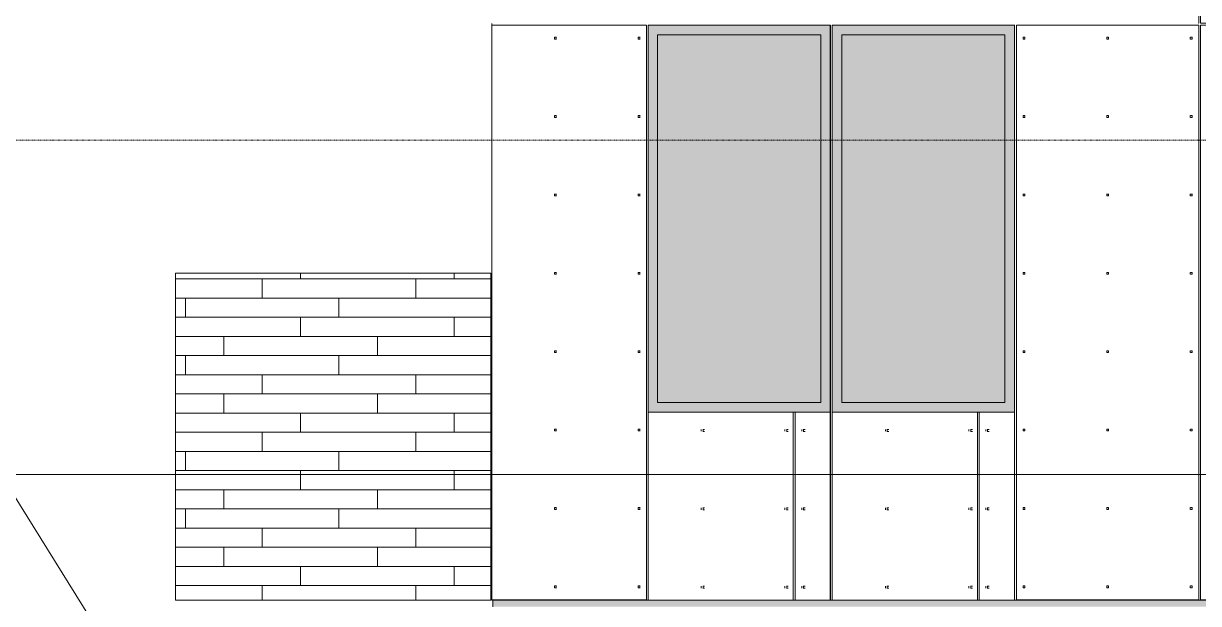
# Model space of a CAD drawing. Header units: inches. Extents: x -4179 to 1631, y -360 to 585.
# Drawn here: x -1092.1 to -847, y 109.1 to 230.1 of the extents above; entities that cross this region are included whole.
import ezdxf

# ---------------------------------------------------------------- set-up
doc = ezdxf.new("R2010")
doc.units = ezdxf.units.IN
doc.header["$MEASUREMENT"] = 0
doc.linetypes.add('Aligning Line 1_8_', pattern=[0.25, 0.125, -0.125])
doc.linetypes.add('Grid Line 1_2_', pattern=[0.875, 0.5, -0.125, 0.125, -0.125])
for name, color, linetype, lineweight in [('0-5', 10, 'Continuous', 5), ('A-CLNG', 13, 'Continuous', 13), ('A-CLNG-1', 13, 'Continuous', 5), ('A-FLOR-LEVL-1', 51, 'Grid Line 1_2_', 9), ('A-GLAZ', 151, 'Continuous', 13), ('A-GLAZ-1', 251, 'Continuous', 9), ('A-WALL', 113, 'Continuous', 13), ('A-WALL-PATT-1', 251, 'Continuous', 9), ('G-ANNO-SYMB', 111, 'Aligning Line 1_8_', 9), ('G-ANNO-TEXT', 231, 'Continuous', 9)]:
    doc.layers.add(name, color=color, linetype=linetype, lineweight=lineweight)
pattern_1 = [(0, (-115.69, 112.3), (-38.4, 120.375), [0.392, -38.007]), (0, (-115.69, 112.7), (-38.4, 120.375), [0.392, -38.007]), (0, (-115.69, 128.66), (-38.4, 120.375), [0.392, -38.007]), (0, (-115.69, 129.05), (-38.4, 120.375), [0.392, -38.007]), (0, (-115.69, 145.02), (-38.4, 120.375), [0.392, -38.007]), (0, (-115.69, 145.41), (-38.4, 120.375), [0.392, -38.007]), (0, (-115.69, 161.38), (-38.4, 120.375), [0.392, -38.007]), (0, (-115.69, 161.77), (-38.4, 120.375), [0.392, -38.007]), (0, (-115.69, 177.73), (-38.4, 120.375), [0.392, -38.007]), (0, (-115.69, 178.12), (-38.4, 120.375), [0.392, -38.007]), (0, (-115.69, 194.09), (-38.4, 120.375), [0.392, -38.007]), (0, (-115.69, 194.48), (-38.4, 120.375), [0.392, -38.007]), (0, (-115.69, 210.45), (-38.4, 120.375), [0.392, -38.007]), (0, (-115.69, 210.84), (-38.4, 120.375), [0.392, -38.007]), (0, (-115.69, 226.8), (-38.4, 120.375), [0.392, -38.007]), (0, (-115.69, 227.2), (-38.4, 120.375), [0.392, -38.007]), (0, (-98.24, 112.3), (-38.4, 120.375), [0.392, -38.007]), (0, (-98.24, 112.7), (-38.4, 120.375), [0.392, -38.007]), (0, (-98.24, 128.66), (-38.4, 120.375), [0.392, -38.007]), (0, (-98.24, 129.05), (-38.4, 120.375), [0.392, -38.007]), (0, (-98.24, 145.02), (-38.4, 120.375), [0.392, -38.007]), (0, (-98.24, 145.41), (-38.4, 120.375), [0.392, -38.007]), (0, (-98.24, 161.38), (-38.4, 120.375), [0.392, -38.007]), (0, (-98.24, 161.77), (-38.4, 120.375), [0.392, -38.007]), (0, (-98.24, 177.73), (-38.4, 120.375), [0.392, -38.007]), (0, (-98.24, 178.12), (-38.4, 120.375), [0.392, -38.007]), (0, (-98.24, 194.09), (-38.4, 120.375), [0.392, -38.007]), (0, (-98.24, 194.48), (-38.4, 120.375), [0.392, -38.007]), (0, (-98.24, 210.45), (-38.4, 120.375), [0.392, -38.007]), (0, (-98.24, 210.84), (-38.4, 120.375), [0.392, -38.007]), (0, (-98.24, 226.8), (-38.4, 120.375), [0.392, -38.007]), (0, (-98.24, 227.2), (-38.4, 120.375), [0.392, -38.007]), (0, (-80.79, 112.3), (-38.4, 120.375), [0.392, -38.007]), (0, (-80.79, 112.7), (-38.4, 120.375), [0.392, -38.007]), (0, (-80.79, 128.66), (-38.4, 120.375), [0.392, -38.007]), (0, (-80.79, 129.05), (-38.4, 120.375), [0.392, -38.007]), (0, (-80.79, 145.02), (-38.4, 120.375), [0.392, -38.007]), (0, (-80.79, 145.41), (-38.4, 120.375), [0.392, -38.007]), (0, (-80.79, 161.38), (-38.4, 120.375), [0.392, -38.007]), (0, (-80.79, 161.77), (-38.4, 120.375), [0.392, -38.007]), (0, (-80.79, 177.73), (-38.4, 120.375), [0.392, -38.007]), (0, (-80.79, 178.12), (-38.4, 120.375), [0.392, -38.007]), (0, (-80.79, 194.09), (-38.4, 120.375), [0.392, -38.007]), (0, (-80.79, 194.48), (-38.4, 120.375), [0.392, -38.007]), (0, (-80.79, 210.45), (-38.4, 120.375), [0.392, -38.007]), (0, (-80.79, 210.84), (-38.4, 120.375), [0.392, -38.007]), (0, (-80.79, 226.8), (-38.4, 120.375), [0.392, -38.007]), (0, (-80.79, 227.2), (-38.4, 120.375), [0.392, -38.007]), (90, (-117.432, 109.75), (-38.4, 2e-15), [120, -0.375]), (90, (-117.057, 109.75), (-38.4, 2e-15), [120, -0.375]), (90, (-115.69, 112.304), (-38.4, 2e-15), [0.392, -119.982]), (90, (-115.69, 128.66), (-38.4, 2e-15), [0.392, -119.982]), (90, (-115.69, 145.018), (-38.4, 2e-15), [0.392, -119.982]), (90, (-115.69, 161.375), (-38.4, 2e-15), [0.392, -119.982]), (90, (-115.69, 177.732), (-38.4, 2e-15), [0.392, -119.982]), (90, (-115.69, 194.09), (-38.4, 2e-15), [0.392, -119.982]), (90, (-115.69, 210.447), (-38.4, 2e-15), [0.392, -119.982]), (90, (-115.69, 226.804), (-38.4, 2e-15), [0.392, -119.982]), (90, (-115.3, 112.304), (-38.4, 2e-15), [0.392, -119.982]), (90, (-115.3, 128.66), (-38.4, 2e-15), [0.392, -119.982]), (90, (-115.3, 145.018), (-38.4, 2e-15), [0.392, -119.982]), (90, (-115.3, 161.375), (-38.4, 2e-15), [0.392, -119.982]), (90, (-115.3, 177.732), (-38.4, 2e-15), [0.392, -119.982]), (90, (-115.3, 194.09), (-38.4, 2e-15), [0.392, -119.982]), (90, (-115.3, 210.447), (-38.4, 2e-15), [0.392, -119.982]), (90, (-115.3, 226.804), (-38.4, 2e-15), [0.392, -119.982]), (90, (-98.24, 112.304), (-38.4, 2e-15), [0.392, -119.982]), (90, (-98.24, 128.66), (-38.4, 2e-15), [0.392, -119.982]), (90, (-98.24, 145.018), (-38.4, 2e-15), [0.392, -119.982]), (90, (-98.24, 161.375), (-38.4, 2e-15), [0.392, -119.982]), (90, (-98.24, 177.732), (-38.4, 2e-15), [0.392, -119.982]), (90, (-98.24, 194.09), (-38.4, 2e-15), [0.392, -119.982]), (90, (-98.24, 210.447), (-38.4, 2e-15), [0.392, -119.982]), (90, (-98.24, 226.804), (-38.4, 2e-15), [0.392, -119.982]), (90, (-97.85, 112.304), (-38.4, 2e-15), [0.392, -119.982]), (90, (-97.85, 128.66), (-38.4, 2e-15), [0.392, -119.982]), (90, (-97.85, 145.018), (-38.4, 2e-15), [0.392, -119.982]), (90, (-97.85, 161.375), (-38.4, 2e-15), [0.392, -119.982]), (90, (-97.85, 177.732), (-38.4, 2e-15), [0.392, -119.982]), (90, (-97.85, 194.09), (-38.4, 2e-15), [0.392, -119.982]), (90, (-97.85, 210.447), (-38.4, 2e-15), [0.392, -119.982]), (90, (-97.85, 226.804), (-38.4, 2e-15), [0.392, -119.982]), (90, (-80.79, 112.304), (-38.4, 2e-15), [0.392, -119.982]), (90, (-80.79, 128.66), (-38.4, 2e-15), [0.392, -119.982]), (90, (-80.79, 145.018), (-38.4, 2e-15), [0.392, -119.982]), (90, (-80.79, 161.375), (-38.4, 2e-15), [0.392, -119.982]), (90, (-80.79, 177.732), (-38.4, 2e-15), [0.392, -119.982]), (90, (-80.79, 194.09), (-38.4, 2e-15), [0.392, -119.982]), (90, (-80.79, 210.447), (-38.4, 2e-15), [0.392, -119.982]), (90, (-80.79, 226.804), (-38.4, 2e-15), [0.392, -119.982]), (90, (-80.4, 112.304), (-38.4, 2e-15), [0.392, -119.982]), (90, (-80.4, 128.66), (-38.4, 2e-15), [0.392, -119.982]), (90, (-80.4, 145.018), (-38.4, 2e-15), [0.392, -119.982]), (90, (-80.4, 161.375), (-38.4, 2e-15), [0.392, -119.982]), (90, (-80.4, 177.732), (-38.4, 2e-15), [0.392, -119.982]), (90, (-80.4, 194.09), (-38.4, 2e-15), [0.392, -119.982]), (90, (-80.4, 210.447), (-38.4, 2e-15), [0.392, -119.982]), (90, (-80.4, 226.804), (-38.4, 2e-15), [0.392, -119.982]), (180, (-79.03, 109.38), (-38.4, 120.375), [38.025, -0.375]), (180, (-79.03, 109.75), (-38.4, 120.375), [38.025, -0.375])]

# ---------------------------------------------------------------- blocks, each defined once
blk = doc.blocks.new('CTR - 2nd Phase_rvt-2-BUILDING ELEVATION - SOUTH')
at = {"layer": 'A-FLOR-LEVL-1'}
blk.add_line((9609.49, 136), (12558.48, 136), dxfattribs=at)
blk = doc.blocks.new('CTR - 1st Phase - Common Walls_rvt-2-BUILDING ELEVATION - SOUTH')
at = {"layer": 'A-FLOR-LEVL-1'}
blk.add_line((9609.49, 136), (12558.48, 136), dxfattribs=at)
blk = doc.blocks.new('CTR - 1st Phase -Stairs _ Elevators_rvt-2-BUILDING ELEVATION - SOUTH')
at = {"layer": 'A-FLOR-LEVL-1'}
blk.add_line((9609.49, 136), (12558.48, 136), dxfattribs=at)
blk = doc.blocks.new('_THE_ WINDOW _ DOOR - Window - 2nd Floor-2113391-BUILDING ELEVATION - SOUTH')
at = {"layer": 'A-GLAZ'}
h = blk.add_hatch(color=256, dxfattribs=at)
h.paths.add_polyline_path([(11318, 149), (11318, 229.75), (11279.98, 229.75), (11279.98, 149), (11316, 149)], flags=0)
h.paths.add_polyline_path([(11316, 151), (11281.98, 151), (11281.98, 227.75), (11316, 227.75), (11316, 160.23)], flags=0)
blk.add_hatch(color=256, dxfattribs=at).paths.add_polyline_path([(11281.98, 151), (11316, 151), (11316, 227.75), (11281.98, 227.75), (11281.98, 160.23)], flags=0)
at = {"layer": 'A-GLAZ-1'}
h = blk.add_hatch(dxfattribs=at)
h.set_pattern_fill('FP_59', color=256, style=0, pattern_type=2)
h.set_pattern_definition([(180, (11278.24, 167.18), (38.4, 120.38), [0.392, -38.007]), (180, (11278.24, 167.57), (38.4, 120.38), [0.392, -38.007]), (180, (11278.24, 183.54), (38.4, 120.38), [0.392, -38.007]), (180, (11278.24, 183.93), (38.4, 120.38), [0.392, -38.007]), (180, (11278.24, 199.89), (38.4, 120.38), [0.392, -38.007]), (180, (11278.24, 200.29), (38.4, 120.38), [0.392, -38.007]), (180, (11278.24, 216.25), (38.4, 120.38), [0.392, -38.007]), (180, (11278.24, 216.64), (38.4, 120.38), [0.392, -38.007]), (180, (11278.24, 232.61), (38.4, 120.38), [0.392, -38.007]), (180, (11278.24, 233), (38.4, 120.38), [0.392, -38.007]), (180, (11278.24, 248.96), (38.4, 120.38), [0.392, -38.007]), (180, (11278.24, 249.36), (38.4, 120.375), [0.392, -38.007]), (180, (11278.24, 265.32), (38.4, 120.375), [0.392, -38.007]), (180, (11278.24, 265.71), (38.4, 120.375), [0.392, -38.007]), (180, (11278.24, 281.68), (38.4, 120.375), [0.392, -38.007]), (180, (11278.24, 282.07), (38.4, 120.375), [0.392, -38.007]), (180, (11260.79, 167.18), (38.4, 120.38), [0.392, -38.007]), (180, (11260.79, 167.57), (38.4, 120.38), [0.392, -38.007]), (180, (11260.79, 183.54), (38.4, 120.38), [0.392, -38.007]), (180, (11260.79, 183.93), (38.4, 120.38), [0.392, -38.007]), (180, (11260.79, 199.89), (38.4, 120.38), [0.392, -38.007]), (180, (11260.79, 200.29), (38.4, 120.38), [0.392, -38.007]), (180, (11260.79, 216.25), (38.4, 120.38), [0.392, -38.007]), (180, (11260.79, 216.64), (38.4, 120.38), [0.392, -38.007]), (180, (11260.79, 232.61), (38.4, 120.38), [0.392, -38.007]), (180, (11260.79, 233), (38.4, 120.38), [0.392, -38.007]), (180, (11260.79, 248.96), (38.4, 120.375), [0.392, -38.007]), (180, (11260.79, 249.36), (38.4, 120.375), [0.392, -38.007]), (180, (11260.79, 265.32), (38.4, 120.375), [0.392, -38.007]), (180, (11260.79, 265.71), (38.4, 120.375), [0.392, -38.007]), (180, (11260.79, 281.68), (38.4, 120.375), [0.392, -38.007]), (180, (11260.79, 282.07), (38.4, 120.375), [0.392, -38.007]), (180, (11243.34, 167.18), (38.4, 120.38), [0.392, -38.007]), (180, (11243.34, 167.57), (38.4, 120.38), [0.392, -38.007]), (180, (11243.34, 183.54), (38.4, 120.38), [0.392, -38.007]), (180, (11243.34, 183.93), (38.4, 120.38), [0.392, -38.007]), (180, (11243.34, 199.89), (38.4, 120.38), [0.392, -38.007]), (180, (11243.34, 200.29), (38.4, 120.38), [0.392, -38.007]), (180, (11243.34, 216.25), (38.4, 120.38), [0.392, -38.007]), (180, (11243.34, 216.64), (38.4, 120.38), [0.392, -38.007]), (180, (11243.34, 232.61), (38.4, 120.38), [0.392, -38.007]), (180, (11243.34, 233), (38.4, 120.38), [0.392, -38.007]), (180, (11243.34, 248.96), (38.4, 120.375), [0.392, -38.007]), (180, (11243.34, 249.36), (38.4, 120.375), [0.392, -38.007]), (180, (11243.34, 265.32), (38.4, 120.375), [0.392, -38.007]), (180, (11243.34, 265.71), (38.4, 120.375), [0.392, -38.007]), (180, (11243.34, 281.68), (38.4, 120.375), [0.392, -38.007]), (180, (11243.34, 282.07), (38.4, 120.375), [0.392, -38.007]), (90, (11279.977, 164.625), (38.4, -2e-15), [120, -0.375]), (90, (11279.602, 164.625), (38.4, -2e-15), [120, -0.375]), (90, (11278.236, 167.18), (38.4, -2e-15), [0.392, -119.982]), (90, (11278.236, 183.536), (38.4, -2e-15), [0.392, -119.982]), (90, (11278.236, 199.893), (38.4, -2e-15), [0.392, -119.982]), (90, (11278.236, 216.25), (38.4, -2e-15), [0.392, -119.982]), (90, (11278.236, 232.607), (38.4, -2e-15), [0.392, -119.982]), (90, (11278.236, 248.964), (38.4, -2e-15), [0.392, -119.982]), (90, (11278.236, 265.322), (38.4, -2e-15), [0.392, -119.982]), (90, (11278.236, 281.68), (38.4, -2e-15), [0.392, -119.982]), (90, (11277.843, 167.18), (38.4, -2e-15), [0.392, -119.982]), (90, (11277.843, 183.536), (38.4, -2e-15), [0.392, -119.982]), (90, (11277.843, 199.893), (38.4, -2e-15), [0.392, -119.982]), (90, (11277.843, 216.25), (38.4, -2e-15), [0.392, -119.982]), (90, (11277.843, 232.607), (38.4, -2e-15), [0.392, -119.982]), (90, (11277.843, 248.964), (38.4, -2e-15), [0.392, -119.982]), (90, (11277.843, 265.322), (38.4, -2e-15), [0.392, -119.982]), (90, (11277.843, 281.68), (38.4, -2e-15), [0.392, -119.982]), (90, (11260.786, 167.18), (38.4, -2e-15), [0.392, -119.982]), (90, (11260.786, 183.536), (38.4, -2e-15), [0.392, -119.982]), (90, (11260.786, 199.893), (38.4, -2e-15), [0.392, -119.982]), (90, (11260.786, 216.25), (38.4, -2e-15), [0.392, -119.982]), (90, (11260.786, 232.607), (38.4, -2e-15), [0.392, -119.982]), (90, (11260.786, 248.964), (38.4, -2e-15), [0.392, -119.982]), (90, (11260.786, 265.322), (38.4, -2e-15), [0.392, -119.982]), (90, (11260.786, 281.68), (38.4, -2e-15), [0.392, -119.982]), (90, (11260.393, 167.18), (38.4, -2e-15), [0.392, -119.982]), (90, (11260.393, 183.536), (38.4, -2e-15), [0.392, -119.982]), (90, (11260.393, 199.893), (38.4, -2e-15), [0.392, -119.982]), (90, (11260.393, 216.25), (38.4, -2e-15), [0.392, -119.982]), (90, (11260.393, 232.607), (38.4, -2e-15), [0.392, -119.982]), (90, (11260.393, 248.964), (38.4, -2e-15), [0.392, -119.982]), (90, (11260.393, 265.322), (38.4, -2e-15), [0.392, -119.982]), (90, (11260.393, 281.68), (38.4, -2e-15), [0.392, -119.982]), (90, (11243.336, 167.18), (38.4, -2e-15), [0.392, -119.982]), (90, (11243.336, 183.536), (38.4, -2e-15), [0.392, -119.982]), (90, (11243.336, 199.893), (38.4, -2e-15), [0.392, -119.982]), (90, (11243.336, 216.25), (38.4, -2e-15), [0.392, -119.982]), (90, (11243.336, 232.607), (38.4, -2e-15), [0.392, -119.982]), (90, (11243.336, 248.964), (38.4, -2e-15), [0.392, -119.982]), (90, (11243.336, 265.322), (38.4, -2e-15), [0.392, -119.982]), (90, (11243.336, 281.68), (38.4, -2e-15), [0.392, -119.982]), (90, (11242.943, 167.18), (38.4, -2e-15), [0.392, -119.982]), (90, (11242.943, 183.536), (38.4, -2e-15), [0.392, -119.982]), (90, (11242.943, 199.893), (38.4, -2e-15), [0.392, -119.982]), (90, (11242.943, 216.25), (38.4, -2e-15), [0.392, -119.982]), (90, (11242.943, 232.607), (38.4, -2e-15), [0.392, -119.982]), (90, (11242.943, 248.964), (38.4, -2e-15), [0.392, -119.982]), (90, (11242.943, 265.322), (38.4, -2e-15), [0.392, -119.982]), (90, (11242.943, 281.68), (38.4, -2e-15), [0.392, -119.982]), (0, (11241.58, 164.25), (38.4, 120.38), [38.025, -0.375]), (0, (11241.58, 164.62), (38.4, 120.38), [38.025, -0.375])])
h.paths.add_polyline_path([(11285.91, 109.75), (11318, 109.79), (11318, 149), (11279.98, 149), (11279.98, 109.75), (11284.53, 109.75)], flags=0)
at = {"layer": 'A-GLAZ'}
for p, q in [((11279.98, 229.75), (11279.98, 149)), ((11318, 229.75), (11279.98, 229.75)), ((11318, 149), (11318, 229.75)), ((11281.98, 227.75), (11316, 227.75)), ((11281.98, 151), (11281.98, 227.75)), ((11316, 227.75), (11316, 151)), ((11316, 151), (11281.98, 151)), ((11279.98, 149), (11318, 149)), ((11279.98, 149), (11279.98, 109.75)), ((11318, 109.75), (11318, 149)), ((11279.98, 109.75), (11318, 109.75))]:
    blk.add_line(p, q, dxfattribs=at)

msp = doc.modelspace()

# ---------------------------------------------------------------- hatches: boundary and pattern name
at = {"layer": 'A-CLNG-1'}
msp.add_hatch(color=256, dxfattribs=at).paths.add_polyline_path([(-994.1948, 108.375), (-123.4948, 108.375), (-123.4948, 109.75), (-994.1948, 109.75), (-994.1948, 108.6616)], flags=0)
at = {"layer": 'A-WALL-PATT-1'}
h = msp.add_hatch(dxfattribs=at)
h.set_pattern_fill('FP_51', color=256, style=0, pattern_type=2)
h.set_pattern_definition(pattern_1)
h.paths.add_polyline_path([(-985.5698, 109.75), (-961.8573, 109.75), (-961.8573, 229.75), (-923.8323, 229.75), (-923.8323, 109.75), (-923.4573, 109.75), (-923.4573, 229.75), (-885.4323, 229.75), (-885.4323, 109.75), (-808.2573, 109.75), (-808.2573, 229.75), (-770.2323, 229.75), (-770.2323, 109.75), (-731.4573, 109.75), (-731.4573, 229.75), (-693.4323, 229.75), (-693.4323, 109.75), (-616.2573, 109.75), (-616.2537, 229.75), (-578.2323, 229.75), (-578.2323, 109.75), (-501.0573, 109.75), (-501.0537, 229.75), (-463.0323, 229.75), (-463.0323, 109.75), (-424.2573, 109.75), (-424.2573, 229.75), (-386.2323, 229.75), (-386.2323, 109.75), (-385.8573, 109.75), (-385.8661, 348.5081), (-386.2323, 348.5081), (-386.2334, 230.125), (-424.2573, 230.125), (-424.2573, 348.5081), (-463.0323, 348.5081), (-463.0323, 230.125), (-501.0573, 230.125), (-501.0573, 348.5081), (-501.4323, 348.5081), (-501.4323, 230.125), (-539.4573, 230.125), (-539.4573, 348.5081), (-578.2323, 348.5081), (-578.2323, 230.125), (-616.2573, 230.125), (-616.2573, 348.5081), (-616.6323, 348.5081), (-616.6323, 230.125), (-654.6573, 230.125), (-654.6573, 348.5081), (-693.4323, 348.5081), (-693.4323, 230.125), (-731.4573, 230.125), (-731.4573, 348.5081), (-770.2323, 348.5081), (-770.2323, 230.125), (-808.2573, 230.125), (-808.2573, 348.5081), (-847.0323, 348.5081), (-847.0323, 230.125), (-885.0573, 230.125), (-885.0573, 348.5081), (-885.2448, 348.5081), (-885.2448, 230.125), (-985.5698, 230.125), (-985.5698, 114.3919)], flags=0)
h = msp.add_hatch(dxfattribs=at)
h.set_pattern_fill('FP_51', color=256, style=0, pattern_type=2)
h.set_pattern_definition(pattern_1)
h.paths.add_polyline_path([(-994.4448, 109.75), (-985.5698, 109.75), (-985.5698, 230.125), (-994.4448, 230.125), (-994.4448, 114.3919)], flags=0)
h = msp.add_hatch(dxfattribs=at)
h.set_pattern_fill('FP_80', color=256, style=0, pattern_type=2)
h.set_pattern_definition([(0, (-1058.32, 136.8), (0, 4), []), (90, (-1058.32, 136.8), (-8, 8), [4, -28]), (90, (-1042.32, 140.8), (-8, 8), [4, -28])])
h.paths.add_polyline_path([(-1010.0655, 109.75), (-994.6323, 109.75), (-994.6323, 178), (-1060.4448, 178), (-1060.4448, 109.75)], flags=0)

# ---------------------------------------------------------------- linework, layer by layer
at = {"layer": 'A-CLNG'}
msp.add_line((-994.1948, 109.75), (-994.1948, 108.375), dxfattribs=at)
at = {"layer": 'A-FLOR-LEVL-1'}
msp.add_line((-1364.3938, 136), (1583.0971, 136), dxfattribs=at)
at = {"layer": 'A-WALL'}
for p, q in [((-994.4448, 109.75), (-994.4448, 230.125)), ((-994.6323, 178), (-1060.4448, 178)), ((-1060.4448, 178), (-1060.4448, 109.75)), ((-994.6323, 109.75), (-994.6323, 178)), ((-961.8573, 109.75), (-961.8573, 149)), ((-923.8323, 149), (-923.8323, 109.75)), ((-923.4573, 109.75), (-923.4573, 149)), ((-885.4323, 149), (-885.4323, 109.75)), ((-1060.4448, 109.75), (-994.6323, 109.75)), ((-994.4448, 109.75), (-961.8573, 109.75)), ((-923.8323, 109.75), (-923.4573, 109.75)), ((-885.4323, 109.75), (-808.2573, 109.75))]:
    msp.add_line(p, q, dxfattribs=at)
at = {"layer": 'G-ANNO-SYMB'}
msp.add_line((-1268.3977, 205.7608), (1487.1463, 205.7608), dxfattribs=at)
at = {"layer": 'G-ANNO-TEXT'}
msp.add_line((-1049.655, 60.3554), (-1101.8513, 144.0126), dxfattribs=at)

# ---------------------------------------------------------------- block references
at = {"layer": '0-5'}
for name in ['CTR - 2nd Phase_rvt-2-BUILDING ELEVATION - SOUTH', 'CTR - 1st Phase - Common Walls_rvt-2-BUILDING ELEVATION - SOUTH', 'CTR - 1st Phase -Stairs _ Elevators_rvt-2-BUILDING ELEVATION - SOUTH']:
    msp.add_blockref(name, (-10974.6342, 0), dxfattribs=at)
at = {"layer": 'A-GLAZ'}
for p in [(-12241.8342, 0), (-12203.4342, 0)]:
    msp.add_blockref('_THE_ WINDOW _ DOOR - Window - 2nd Floor-2113391-BUILDING ELEVATION - SOUTH', p, dxfattribs=at)

doc.saveas('drawing.dxf')
